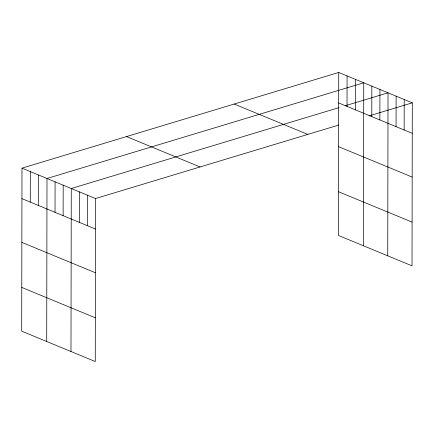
<?xml version="1.0" encoding="UTF-8"?>
<svg xmlns="http://www.w3.org/2000/svg" width="434" height="434" viewBox="0 0 434 434"><rect width="100%" height="100%" fill="white"/><g stroke="black" fill="none" stroke-linecap="round" stroke-linejoin="round"><path stroke-width="0.65" d="M21.982 168.159L21.7 331.164L95.263 361.544L95.545 198.539L21.982 168.159L338.737 72.456L412.3 102.836L412.018 265.841L338.455 235.461L338.737 72.456M30.266 202.098L30.32 171.604M38.604 205.537L38.659 175.043M46.709 341.493L46.997 178.488L363.752 82.785L363.464 245.79M55.031 212.324L55.085 181.83M63.125 215.665L63.18 185.172M70.986 351.518L71.268 188.513L338.987 107.627M79.308 222.349L79.362 191.855M87.402 225.691L87.451 195.197M347.021 106.395L347.075 75.901M355.359 109.84L355.413 79.341M371.786 116.621L371.84 86.127M379.88 119.963L379.934 89.469M387.741 255.816L388.023 92.811L345.437 105.679M396.063 126.647L396.117 96.153M404.157 129.988L404.206 99.495M95.545 198.539L338.742 125.063M369.068 115.9L412.3 102.836M338.688 102.95L412.246 133.33M338.612 146.681L412.17 177.061M234.208 104.041L307.771 134.421M338.531 191.736L412.094 222.116M126.511 136.574L200.074 166.954M21.933 198.653L95.491 229.033M21.857 242.384L95.415 272.764M21.776 287.433L95.339 317.813"/></g></svg>
